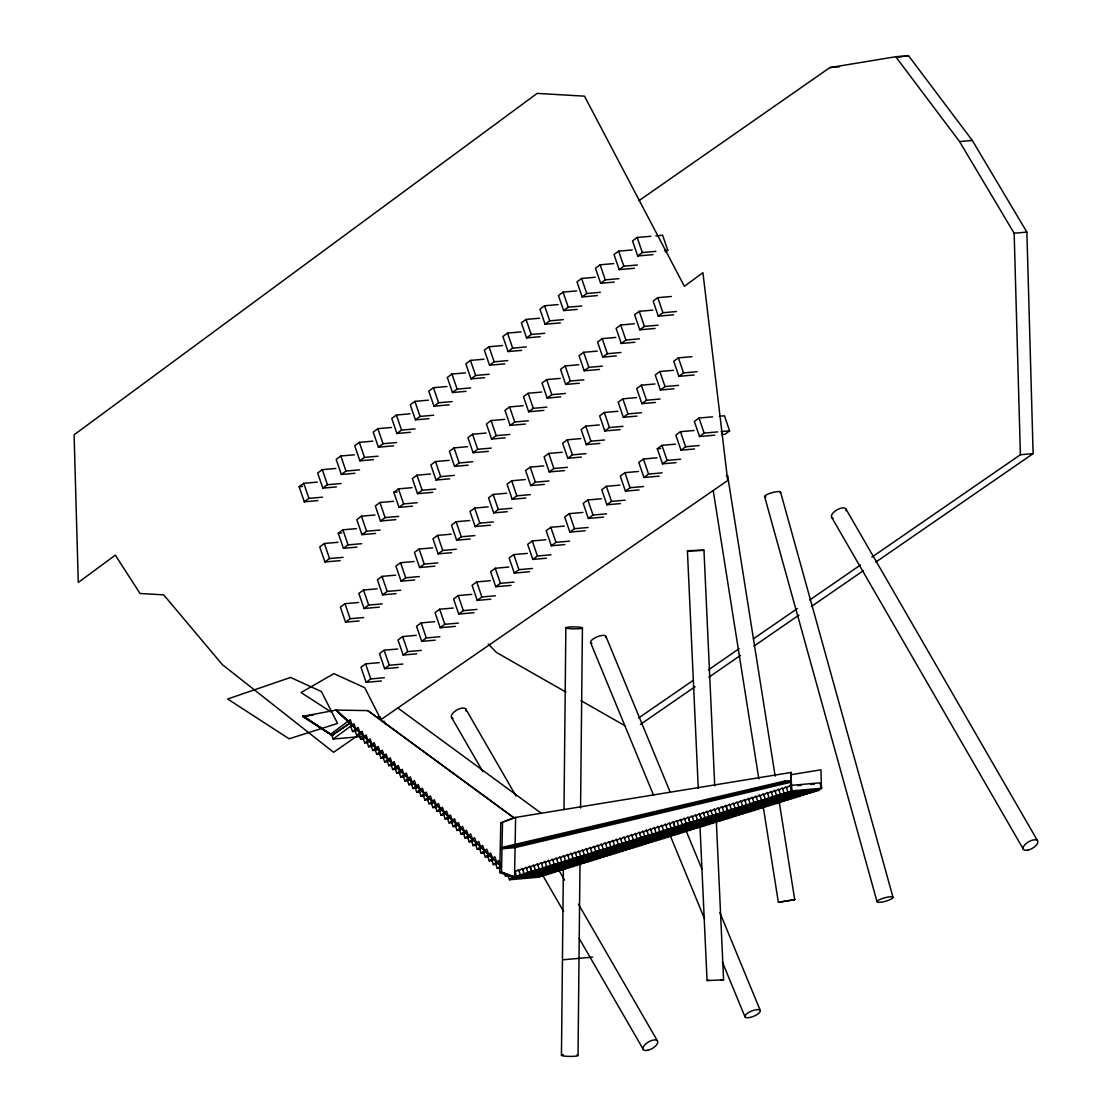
<?xml version="1.0" encoding="UTF-8"?>
<svg xmlns="http://www.w3.org/2000/svg" width="1112" height="1112" viewBox="0 0 1112 1112"><rect width="100%" height="100%" fill="white"/><g stroke="black" fill="none" stroke-linecap="round" stroke-linejoin="round"><path stroke-width="1.5" d="M561.449 1055.33L563.381 868.389M563.992 809.536L565.855 627.78M578.018 1055.51L579.991 863.371M580.561 807.979L582.424 627.96A8.284 0.973 0.6 0 0 570.039 626.987A8.284 0.973 0.6 0 0 569.956 628.669A8.284 0.973 0.6 0 0 582.424 627.96M514.55 876.784L515.62 817.431L500.789 822.922L499.733 872.559L512.799 877.34L514.55 876.784L501.484 872.003L499.733 872.559M501.484 872.003L502.541 822.366M514.731 846.315L502.012 847.441L784.933 780.985L790.896 780.888L790.868 782.236L784.905 782.334L501.985 848.79L514.703 847.678L514.731 846.315L784.155 782.487M784.905 782.334L784.933 780.985M726.483 475.714L727.665 475.88L726.636 476.395M778.358 902.291L794.719 899.691L778.358 902.291L763.152 806.2M317.879 500.595L304.299 501.79L299.142 486.722L303.771 483.303L317.351 482.108M335.88 468.458L322.299 469.653L317.657 473.059L322.814 488.126L336.394 486.931M354.394 454.794L340.814 455.989L336.185 459.409L341.342 474.476L354.923 473.281M372.923 441.144L359.343 442.34L354.714 445.745L359.871 460.813L373.437 459.617M391.438 427.481L377.872 428.676L373.229 432.095L378.386 447.163L393.662 445.815M409.967 413.831L396.386 415.026L391.758 418.432L396.914 433.499L410.481 432.304M428.481 400.167L414.915 401.362L410.272 404.782L415.429 419.849L429.01 418.654M447.01 386.517L433.43 387.713L428.801 391.118L433.958 406.186L449.22 404.837M465.525 372.854L451.958 374.049L447.316 377.468L452.473 392.536L466.053 391.341M484.054 359.204L470.473 360.399L465.845 363.805L471.002 378.872L484.568 377.677M502.568 345.54L489.002 346.735L484.359 350.155L489.516 365.222L504.792 363.874M521.097 331.89L507.517 333.086L502.888 336.491L508.045 351.559L521.611 350.363M539.612 318.227L526.045 319.422L521.403 322.841L526.56 337.909L540.14 336.714M558.141 304.577L544.56 305.772L539.932 309.178L545.088 324.245L560.351 322.897M576.655 290.913L563.089 292.108L558.446 295.528L563.603 310.595L577.184 309.4M595.184 277.263L581.604 278.459L576.975 281.864L582.132 296.932L597.394 295.584M613.699 263.6L600.132 264.795L595.49 268.214L600.647 283.282L614.227 282.087M632.228 249.95L618.647 251.145L614.019 254.551L619.175 269.618L634.438 268.27M650.742 236.286L637.176 237.481L632.533 240.901L637.69 255.968L652.966 254.62M304.299 501.79L308.927 498.371L322.508 497.175M322.814 488.126L327.456 484.707L341.036 483.512M341.342 474.476L345.971 471.057L359.551 469.862M359.871 460.813L364.5 457.393L378.08 456.198M378.386 447.163L383.028 443.744L396.595 442.548M396.914 433.499L401.543 430.08L415.123 428.885M415.429 419.849L420.072 416.43L433.638 415.235M433.958 406.186L438.587 402.766L452.167 401.571M452.473 392.536L457.115 389.117L470.682 387.921M471.002 378.872L475.63 375.453L489.21 374.257M489.516 365.222L494.159 361.803L507.725 360.608M508.045 351.559L512.674 348.139L526.254 346.944M526.56 337.909L531.202 334.49L544.769 333.294M545.088 324.245L549.717 320.826L563.298 319.63M563.603 310.595L568.246 307.176L581.812 305.981M582.132 296.932L586.761 293.512L600.341 292.317M600.647 283.282L605.289 279.863L618.856 278.667M619.175 269.618L623.804 266.199L637.385 265.003M637.69 255.968L642.333 252.549L655.899 251.354M665.462 252.007L667.784 250.297L662.627 235.244L655.844 235.841M337.951 542.295L324.384 543.49L319.742 546.909L324.899 561.963L340.175 560.629M356.994 547.118L343.427 548.313L338.27 533.246L342.899 529.826L356.479 528.631M374.994 514.981L361.428 516.177L356.785 519.596L361.942 534.65L375.522 533.454M393.523 501.317L379.943 502.513L375.314 505.932L380.471 521L395.747 519.651M412.566 506.141L398.986 507.336L393.829 492.282L398.471 488.863L412.052 487.668M430.566 474.004L416.986 475.199L412.357 478.619L417.514 493.686L432.79 492.338M449.095 460.354L435.515 461.549L430.872 464.969L436.029 480.023L449.609 478.827M467.61 446.69L454.03 447.886L449.401 451.305L454.558 466.373L468.138 465.177M486.139 433.041L472.558 434.236L467.93 437.655L473.087 452.709L488.349 451.375M504.653 419.377L491.087 420.572L486.444 423.992L491.601 439.059L505.182 437.864M523.182 405.727L509.602 406.922L504.973 410.342L510.13 425.396L525.392 424.061M541.697 392.063L528.13 393.259L523.488 396.678L528.645 411.746L543.921 410.397M560.226 378.414L546.645 379.609L542.017 383.028L547.173 398.082L560.74 396.887M578.74 364.75L565.174 365.945L560.531 369.365L565.688 384.432L579.269 383.237M597.269 351.1L583.689 352.295L579.06 355.715L584.217 370.769L599.479 369.434M615.784 337.436L602.217 338.632L597.575 342.051L602.732 357.119L616.312 355.923M634.313 323.787L620.732 324.982L616.104 328.401L621.26 343.455L634.827 342.26M652.827 310.123L639.261 311.318L634.618 314.738L639.775 329.805L655.051 328.457M671.356 296.473L657.776 297.668L653.147 301.088L658.304 316.142L673.566 314.807M324.899 561.963L329.541 558.544L343.108 557.348M343.427 548.313L348.056 544.894L361.636 543.698M361.942 534.65L366.585 531.23L380.151 530.035M380.471 521L385.099 517.58L398.68 516.385M398.986 507.336L403.628 503.917L417.208 502.721M417.514 493.686L422.143 490.267L435.723 489.072M436.029 480.023L440.672 476.603L454.252 475.408M454.558 466.373L459.187 462.953L472.767 461.758M473.087 452.709L477.715 449.29L491.295 448.094M491.601 439.059L496.244 435.64L509.81 434.445M510.13 425.396L514.759 421.976L528.339 420.781M528.645 411.746L533.287 408.326L546.854 407.131M547.173 398.082L551.802 394.663L565.382 393.467M565.688 384.432L570.331 381.013L583.897 379.817M584.217 370.769L588.846 367.349L602.426 366.154M602.732 357.119L607.374 353.699L620.941 352.504M621.26 343.455L625.889 340.036L639.469 338.84M639.775 329.805L644.418 326.386L657.984 325.19M658.304 316.142L662.933 312.722L676.513 311.527M358.564 602.482L344.984 603.677L340.355 607.082L345.512 622.15L359.079 620.955M377.079 588.818L363.513 590.013L358.87 593.433L364.027 608.5L379.303 607.152M395.608 575.168L382.028 576.363L377.399 579.769L382.556 594.837L396.122 593.641M414.123 561.504L400.556 562.7L395.914 566.119L401.071 581.187L414.651 579.991M432.651 547.855L419.071 549.05L414.442 552.455L419.599 567.523L434.875 566.175M451.166 534.191L437.6 535.386L432.957 538.806L438.114 553.873L451.694 552.678M469.695 520.541L456.115 521.736L451.486 525.142L456.643 540.21L470.209 539.014M488.21 506.877L474.643 508.073L470.001 511.492L475.158 526.56L490.434 525.212M506.738 493.228L493.158 494.423L488.529 497.828L493.686 512.896L507.267 511.701M525.267 479.564L511.687 480.759L507.044 484.179L512.201 499.246L525.781 498.051M543.782 465.914L530.202 467.109L525.573 470.515L530.73 485.583L544.31 484.387M562.311 452.25L548.73 453.446L544.088 456.865L549.245 471.933L564.521 470.584M580.825 438.601L567.245 439.796L562.616 443.202L567.773 458.269L581.354 457.074M599.354 424.937L585.774 426.132L581.145 429.552L586.302 444.619L599.868 443.424M617.869 411.287L604.303 412.482L599.66 415.888L604.817 430.956L620.093 429.607M636.398 397.623L622.817 398.819L618.189 402.238L623.345 417.306L636.912 416.11M654.912 383.974L641.346 385.169L636.703 388.575L641.86 403.642L655.441 402.447M673.441 370.31L659.861 371.505L655.232 374.925L660.389 389.992L673.955 388.797M691.956 356.66L678.389 357.855L673.747 361.261L678.904 376.329L694.18 374.98M345.512 622.15L350.141 618.731L363.721 617.535M364.027 608.5L368.67 605.081L382.236 603.885M382.556 594.837L387.185 591.417L400.765 590.222M401.071 581.187L405.713 577.767L419.28 576.572M419.599 567.523L424.228 564.104L437.808 562.908M438.114 553.873L442.757 550.454L456.323 549.258M456.643 540.21L461.272 536.79L474.852 535.595M475.158 526.56L479.8 523.14L493.367 521.945M493.686 512.896L498.315 509.477L511.895 508.281M512.201 499.246L516.844 495.827L530.424 494.632M530.73 485.583L535.358 482.163L548.939 480.968M549.245 471.933L553.887 468.513L567.467 467.318M567.773 458.269L572.402 454.85L585.982 453.654M586.302 444.619L590.931 441.2L604.511 440.005M604.817 430.956L609.459 427.536L623.026 426.341M623.345 417.306L627.974 413.886L641.554 412.691M641.86 403.642L646.503 400.223L660.069 399.027M660.389 389.992L665.018 386.573L678.598 385.377M678.904 376.329L683.546 372.909L697.113 371.714M379.164 662.655L365.598 663.85L360.955 667.269L366.112 682.337L381.388 680.989M397.693 649.005L384.113 650.2L379.484 653.62L384.641 668.673L398.207 667.478M416.208 635.341L402.641 636.537L397.999 639.956L403.156 655.024L416.736 653.828M434.736 621.691L421.156 622.887L416.527 626.306L421.684 641.36L435.251 640.164M453.251 608.028L439.685 609.223L435.042 612.642L440.199 627.71L455.475 626.362M471.78 594.378L458.2 595.573L453.571 598.993L458.728 614.046L473.99 612.712M490.295 580.714L476.728 581.91L472.086 585.329L477.243 600.397L490.823 599.201M508.823 567.064L495.243 568.26L490.614 571.679L495.771 586.733L511.033 585.398M527.338 553.401L513.772 554.596L509.129 558.015L514.286 573.083L529.562 571.735M545.867 539.751L532.287 540.946L527.658 544.366L532.815 559.419L546.381 558.224M564.382 526.087L550.815 527.283L546.173 530.702L551.33 545.77L564.91 544.574M582.91 512.437L569.33 513.633L564.701 517.052L569.858 532.106L585.134 530.771M601.425 498.774L587.859 499.969L583.216 503.388L588.373 518.456L603.649 517.108M619.954 485.124L606.374 486.319L601.745 489.739L606.902 504.792L620.482 503.597M638.483 471.46L624.902 472.656L620.26 476.075L625.417 491.143L638.997 489.947M656.997 457.81L643.417 459.006L638.788 462.425L643.945 477.479L659.221 476.144M676.04 462.634L662.46 463.829L657.303 448.762L661.946 445.342L675.526 444.147M694.041 430.497L680.461 431.692L675.832 435.112L680.989 450.165L694.569 448.97M712.57 416.833L698.989 418.029L694.361 421.448L699.517 436.516L714.78 435.167M350.238 723.106L336.019 710.068L350.238 723.106L332.001 735.366L302.742 716.364L313.209 715.127M366.112 682.337L370.755 678.918L384.321 677.722M384.641 668.673L389.269 665.254L402.85 664.059M403.156 655.024L407.798 651.604L421.365 650.409M421.684 641.36L426.313 637.94L439.893 636.745M440.199 627.71L444.842 624.291L458.408 623.095M458.728 614.046L463.356 610.627L476.937 609.432M477.243 600.397L481.885 596.977L495.452 595.782M495.771 586.733L500.4 583.313L513.98 582.118M514.286 573.083L518.929 569.664L532.495 568.468M532.815 559.419L537.443 556L551.024 554.805M551.33 545.77L555.972 542.35L569.539 541.155M569.858 532.106L574.487 528.687L588.067 527.491M588.373 518.456L593.016 515.037L606.582 513.841M606.902 504.792L611.53 501.373L625.111 500.178M625.417 491.143L630.059 487.723L643.639 486.528M643.945 477.479L648.574 474.059L662.154 472.864M662.46 463.829L667.103 460.41L680.683 459.214M680.989 450.165L685.617 446.746L699.198 445.551M699.517 436.516L704.146 433.096L717.726 431.901M719.353 416.235L724.44 415.791L729.597 430.858L724.968 434.264L721.563 434.57M352.143 725.052L350.294 719.659L331.334 733.628L333.183 739.035L354.019 723.676L355.868 729.083M350.697 726.136L352.546 731.529L358.133 727.429L359.982 732.822M354.811 729.875L356.66 735.282L362.067 731.293L363.916 736.7M358.731 733.753L360.58 739.146L366.168 735.032L368.016 740.439M362.846 737.492L364.694 742.885L370.101 738.91L371.95 744.317M366.779 741.356L368.628 746.764L374.202 742.649L376.065 748.056M370.88 745.109L372.728 750.503L378.219 746.458L380.068 751.865M374.897 748.904L376.746 754.311L382.333 750.197L384.182 755.604M379.011 752.657L380.86 758.05L386.142 754.089L387.991 759.482M382.82 756.535L384.669 761.942L390.256 757.828L392.105 763.235M386.934 760.274L388.783 765.682L394.19 761.692L396.039 767.099M390.854 764.152L392.703 769.56L398.291 765.445L400.139 770.838M394.968 767.892L396.817 773.299L402.224 769.309L404.073 774.716M398.902 771.77L400.751 777.163L406.325 773.048L408.187 778.456M403.003 775.509L404.851 780.916L410.342 776.857L412.191 782.264M407.02 779.317L408.868 784.711L414.456 780.61L416.305 786.003M411.134 783.057L412.983 788.464L418.293 784.544L420.141 789.937M414.971 786.99L416.819 792.397L422.407 788.283L424.256 793.69M419.085 790.729L420.934 796.136L426.327 792.147L428.176 797.554M423.005 794.607L424.853 800.014L430.441 795.9L432.29 801.293M427.119 798.346L428.968 803.754L434.375 799.764L436.224 805.171M431.039 802.225L432.888 807.618L438.475 803.503L440.324 808.91M435.153 805.964L437.002 811.371L442.493 807.312L444.341 812.719M439.17 809.772L441.019 815.165L446.607 811.065L448.456 816.458M443.285 813.511L445.134 818.918L450.443 814.999L452.292 820.392M447.121 817.445L448.97 822.852L454.558 818.738L456.406 824.145M451.222 821.184L453.084 826.591L458.478 822.602L460.326 828.009M455.155 825.062L457.004 830.469L462.592 826.355L464.441 831.748M459.27 828.801L461.119 834.208L466.512 830.219L468.374 835.626M463.19 832.679L465.038 838.073L470.626 833.958L472.475 839.365M467.304 836.419L469.153 841.826L474.643 837.767L476.492 843.174M471.321 840.227L473.17 845.62L478.758 841.52L480.606 846.913M475.436 843.966L477.284 849.373L482.677 845.384L484.526 850.791M479.355 847.831L481.204 853.238L486.792 849.123L488.641 854.53M483.47 851.583L485.318 856.977L490.712 853.001L492.574 858.408M487.39 855.448L489.238 860.855L494.826 856.74L496.675 862.147M491.504 859.187L493.353 864.594L498.76 860.618L500.608 866.012L497.286 868.472L495.424 863.065M504.487 873.309L505.404 876.02L507.628 874.379L509.518 879.759L539.473 877.118L542.795 874.671L536.137 875.255M515.19 872.03L518.512 869.57L520.805 876.256L550.76 873.629L554.082 871.169M518.957 870.863L522.279 868.402L524.6 875.088L554.554 872.447L557.876 870.001M522.751 869.681L526.073 867.235L528.367 873.921L558.321 871.28L561.643 868.833M509.518 879.759L512.84 877.312M526.518 868.514L529.84 866.067L531.689 871.461L528.367 873.921M512.354 875.895L513.271 878.591L516.593 876.145L521.597 875.7M514.745 870.738L517.038 877.424L520.36 874.977L525.35 874.532M534.052 866.178L537.374 863.732L539.668 870.418L569.622 867.777L572.944 865.331M520.805 876.256L524.127 873.81L529.117 873.365M537.819 865.011L541.141 862.564L543.434 869.25L573.389 866.609L575.599 864.969M524.6 875.088L527.922 872.628L532.912 872.197M541.586 863.843L544.908 861.397L547.201 868.083L577.156 865.442L580.478 862.995M545.353 862.676L548.675 860.229L550.968 866.915L580.909 864.274L584.245 861.828M569.177 866.498L565.855 868.945L535.901 871.586L533.621 864.9L530.285 867.346L532.148 872.753L535.47 870.293L550.44 868.972M549.106 861.508L552.442 859.062L554.735 865.748L584.69 863.107L588.012 860.66M535.901 871.586L539.223 869.125L552.539 867.958M552.886 860.341L556.208 857.894L558.502 864.58L588.457 861.939L591.779 859.493M539.668 870.418L542.99 867.958L556.306 866.79M556.653 859.173L559.975 856.726L562.269 863.412L592.223 860.771L595.545 858.325L592.209 858.617M543.434 869.25L546.756 866.79L560.073 865.622M560.42 858.005L563.742 855.559L566.05 862.245L596.004 859.604L599.326 857.157L595.99 857.449M547.201 868.083L550.523 865.636L562.172 864.608M564.201 856.838L567.523 854.391L569.83 861.063L599.785 858.436L603.107 855.976L598.117 856.421M550.968 866.915L554.29 864.469L565.938 863.44M567.982 855.67L571.304 853.21L573.611 859.896L603.566 857.255L606.888 854.808L601.898 855.239M554.735 865.748L558.057 863.301L568.037 862.412M571.763 854.489L575.099 852.042L577.364 858.728L607.319 856.101L610.655 853.641L605.651 854.086M558.502 864.58L561.824 862.134L571.804 861.244M575.516 853.335L578.852 850.875L581.131 857.574L611.086 854.933L614.408 852.473L607.75 853.057M562.269 863.412L565.591 860.966L575.571 860.076M579.282 852.167L582.605 849.707L584.884 856.407L614.839 853.766L618.175 851.306L611.517 851.903M566.05 862.245L569.372 859.784L577.684 859.062M583.035 851L586.371 848.553L588.651 855.239L618.606 852.598L621.928 850.152L613.615 850.875M569.83 861.063L573.153 858.617L581.479 857.88M586.802 849.832L590.138 847.386L592.46 854.058L622.4 851.417L625.736 848.97L617.41 849.707M573.611 859.896L576.947 857.449L583.591 856.852M590.597 848.651L593.933 846.204L596.268 852.876L626.223 850.235L629.559 847.789M565.424 867.652L562.088 870.112L532.148 872.753M577.364 858.728L580.7 856.282L587.358 855.698M594.42 847.469L597.756 845.023L600.021 851.709L629.976 849.082L633.298 846.621M581.131 857.574L584.453 855.114L591.111 854.53M598.173 846.315L601.495 843.855L603.76 850.555L633.715 847.914L637.051 845.467M584.884 856.407L588.22 853.947L594.878 853.363M601.912 845.148L605.248 842.701L607.527 849.387L637.468 846.746L640.804 844.3M588.651 855.239L591.987 852.779L596.977 852.348M605.665 843.98L609.001 841.534L611.266 848.234L641.221 845.593L644.557 843.132M592.46 854.058L595.782 851.611L600.772 851.166M609.418 842.827L612.754 840.366L615.047 847.052L645.002 844.425L648.324 841.965M596.268 852.876L599.604 850.416L604.594 849.985M613.198 841.659L616.521 839.199L618.814 845.884L648.769 843.257L650.979 841.617M600.021 851.709L603.343 849.262L608.333 848.817M616.965 840.491L620.287 838.031L622.581 844.731L652.522 842.09L654.746 840.45M603.76 850.555L607.096 848.095L622.067 846.788M620.718 839.324L624.054 836.863L626.348 843.563L656.302 840.922L659.625 838.462M607.527 849.387L610.849 846.941L625.82 845.62M624.499 838.156L627.821 835.696L630.129 842.382L660.069 839.741L663.405 837.294M611.266 848.234L614.602 845.773L627.905 844.606M628.28 836.988L631.602 834.528L633.882 841.228L663.836 838.587L667.158 836.127L663.836 836.419M615.047 847.052L618.369 844.606L631.685 843.438M632.033 835.821L635.355 833.361L637.649 840.06L667.603 837.419L670.925 834.959L667.603 835.251M618.814 845.884L622.136 843.438L633.784 842.409M635.8 834.653L639.122 832.193L641.415 838.879L671.37 836.252L674.692 833.791L671.37 834.083M622.581 844.731L625.903 842.27L637.551 841.242M639.567 833.486L642.889 831.025L645.182 837.725L675.137 835.084L678.459 832.624L675.137 832.916M626.348 843.563L629.67 841.103L641.318 840.074M643.334 832.318L646.656 829.872L648.949 836.558L678.89 833.917L682.226 831.456L677.236 831.901M630.129 842.382L633.451 839.935L643.431 839.06M647.101 831.15L650.423 828.704L652.716 835.39L682.671 832.749L685.993 830.289L679.335 830.886M633.882 841.228L637.204 838.768L647.198 837.892M650.867 829.983L654.19 827.536L656.483 834.222L686.438 831.581L689.76 829.121L683.102 829.719M637.649 840.06L640.971 837.6L650.965 836.724M654.634 828.815L657.957 826.369L660.25 833.055L690.204 830.414L693.527 827.953L686.868 828.551M641.415 838.879L644.738 836.432L653.064 835.696M658.401 827.648L661.723 825.201L664.031 831.873L693.985 829.246L697.307 826.786L690.649 827.37M645.182 837.725L648.505 835.265L656.831 834.528M662.182 826.48L665.504 824.02L667.812 830.706L697.766 828.065L701.088 825.618L692.776 826.355M648.949 836.558L652.271 834.097L658.929 833.513M665.963 825.299L669.285 822.852L671.592 829.538L701.547 826.897L704.883 824.437M652.716 835.39L656.038 832.93L662.696 832.346M669.744 824.131L673.08 821.685L674.928 827.078L671.592 829.538M656.483 834.222L659.805 831.762L666.463 831.178M660.25 833.055L663.572 830.594L668.562 830.164M677.264 821.796L680.586 819.349L682.879 826.035L712.82 823.394L716.156 820.948M664.031 831.873L667.353 829.427L674.011 828.843M681.017 820.642L684.353 818.182L686.632 824.868L716.587 822.241L719.923 819.78M667.812 830.706L671.134 828.259L676.138 827.814M684.783 819.474L688.12 817.014L689.968 822.421L686.632 824.868M712.389 822.115L709.067 824.562L679.112 827.203L676.833 820.517L673.497 822.963L675.359 828.37L678.681 825.924L683.672 825.479M692.359 817.125L695.681 814.665L697.947 821.365L727.901 818.724L730.125 817.098M679.112 827.203L682.434 824.756L687.424 824.312M696.098 815.958L699.434 813.511L701.283 818.918L697.947 821.365M682.879 826.035L686.201 823.589L701.172 822.268M703.604 813.636L706.926 811.19L709.206 817.876L739.16 815.235L742.482 812.789M726.372 818.251L724.162 819.891L694.208 822.532L691.914 815.847L688.592 818.293L690.441 823.7L693.763 821.24L707.079 820.072M707.357 812.483L710.679 810.022L712.987 816.708L742.941 814.067L746.263 811.621L742.927 811.913M694.208 822.532L697.53 820.072L709.178 819.044M711.138 811.301L714.46 808.855L716.753 815.541L746.694 812.9L750.03 810.453L746.694 810.745M714.891 810.134L718.227 807.687L720.506 814.373L750.461 811.732L753.783 809.286L750.461 809.578M738.729 813.956L735.407 816.403L705.453 819.044L703.173 812.344L699.851 814.804L701.7 820.211L705.022 817.751L716.67 816.722M718.658 808.98L721.98 806.52L724.273 813.206L754.228 810.565L757.564 808.118L752.56 808.563M705.453 819.044L708.775 816.583L718.769 815.708M722.425 807.812L725.761 805.352L727.609 810.759L724.273 813.206M709.206 817.876L712.528 815.43L722.522 814.554M712.987 816.708L716.309 814.262L726.289 813.372M729.972 805.477L733.294 803.017L735.588 809.703L765.542 807.062L768.865 804.615L762.207 805.199M716.753 815.541L720.076 813.094L728.388 812.358M733.739 804.31L737.061 801.849L739.355 808.535L769.309 805.894L772.631 803.448L765.973 804.032M720.506 814.373L723.829 811.927L732.155 811.19M708.636 823.283L705.3 825.729L675.359 828.37M737.506 803.128L740.828 800.682L743.122 807.368L773.062 804.727L776.398 802.28L769.74 802.864M741.259 801.974L744.595 799.514L746.875 806.2L776.829 803.573L780.151 801.113M758.44 806.367L765.098 805.783L761.776 808.229L731.821 810.87L729.528 804.184L726.206 806.631L728.054 812.038L731.376 809.592L738.034 808.994M745.026 800.807L748.348 798.346L750.642 805.032L780.596 802.405L783.932 799.945M731.821 810.87L735.143 808.424L741.801 807.84M748.793 799.639L752.129 797.179L754.409 803.865L784.363 801.238L787.699 798.777M723.717 818.599L720.381 821.059L690.441 823.7M735.588 809.703L738.91 807.256L743.9 806.812M752.56 798.472L755.896 796.011L758.189 802.697L788.13 800.07L791.466 797.61M739.355 808.535L742.677 806.089L747.667 805.644M756.327 797.304L759.663 794.844L761.956 801.53L791.911 798.889L795.247 796.442M743.122 807.368L746.444 804.921L753.102 804.337M760.108 796.122L763.444 793.676L765.751 800.362L795.706 797.721L799.028 795.275M746.875 806.2L750.211 803.754L755.201 803.309M733.864 815.93L731.654 817.57L701.7 820.211M763.902 794.955L767.224 792.508L769.532 799.181L799.486 796.553L801.696 794.913M750.642 805.032L753.978 802.586L758.968 802.141M767.683 793.787L771.005 791.327L773.285 798.027L803.239 795.386L806.561 792.926M754.409 803.865L757.745 801.418L762.735 800.974M771.436 792.62L774.758 790.173L777.052 796.859L806.992 794.218L810.328 791.772M758.189 802.697L761.511 800.251L776.482 798.93M775.203 791.452L778.525 789.006L780.805 795.692L810.759 793.051L814.081 790.604M761.956 801.53L765.292 799.083L778.595 797.902M778.956 790.284L782.278 787.838L784.572 794.524L814.526 791.883L817.848 789.437L787.894 792.078L784.572 794.524M765.751 800.362L769.073 797.902L782.389 796.734M782.723 789.117L786.045 786.671L788.366 793.342L818.321 790.715L821.643 788.255L819.794 782.848L789.84 785.489L786.518 787.949M769.532 799.181L772.854 796.734L784.502 795.706M773.285 798.027L776.607 795.567L788.255 794.538M777.052 796.859L780.374 794.399L792.022 793.384M780.805 795.692L784.127 793.245L794.121 792.356M788.366 793.342L791.702 790.896L790.979 772.451L791.508 790.91L821.643 788.255M638.955 200.674L829.858 67.596L895.716 56.726L908.448 55.6L972.291 140.432L1026.876 232.102L1033.117 453.627L875.756 562.13M332.001 735.366L349.738 723.147M356.424 736.519L333.572 752.282L222.386 664.656L163.7 594.864L140.029 593.488L115.314 555.166L78.271 582.48L74.101 434.806L537.152 93.394L584.495 96.16L684.394 286.326L702.923 272.662L727.693 480.523L380.693 719.784M638.594 717.991L693.401 680.21M708.386 669.869L739.091 648.699M753.366 638.858L797.332 608.542M809.661 600.049L860.466 565.021M871.891 557.14L1020.399 454.738L1033.117 453.627M640.442 724.385L695.111 686.674M708.803 677.25L740.397 655.454M753.964 646.114L798.944 615.089M811.426 606.471L863.44 570.623M698.266 788.311L687.424 551.01L689.384 550.648L703.965 550.259L714.724 785.837M700.004 826.424L707.051 980.576L709.011 980.214M716.309 820.475L723.592 979.825L707.051 980.576M500.789 822.922L513.883 817.723M570.553 866.026L606.86 854.767M610.168 853.752L618.411 851.194M644.835 843.007L686.104 830.219M692.707 828.176L697.655 826.633M714.154 821.518L765.334 805.672M775.231 802.6L780.193 801.057M796.692 795.942L821.462 788.269L820.934 769.81L791.855 774.564M787.532 781.694L790.896 780.888M514.703 847.678L790.868 782.236M303.201 716.017L332.669 735.727L302.742 716.364L336.519 710.012M898.315 57.268L902.958 56.503M905.071 56.156L908.448 55.6M513.8 817.723L367.85 710.624L513.8 817.723L791.341 772.423M829.858 67.596L839.393 66.762M895.716 56.726L959.559 141.558L972.291 140.432M664.392 250.603L667.784 250.297M959.559 141.558L1014.144 233.228L1026.876 232.102M721.118 431.595L729.597 430.858M657.303 448.762L660.709 448.47M299.142 486.722L302.534 486.417M393.829 492.282L397.234 491.977M338.27 533.246L341.662 532.954M302.742 716.364L307.746 715.919M376.912 717.309L380.248 717.018L381.625 721.062M352.546 731.529L355.882 731.237M356.66 735.282L359.982 734.99M333.183 739.035L361.469 736.533M360.58 739.146L363.916 738.854M364.694 742.885L368.03 742.594M368.628 746.764L371.95 746.472M372.728 750.503L376.065 750.211M376.746 754.311L380.082 754.019M380.86 758.05L384.182 757.758M384.669 761.942L388.005 761.65M388.783 765.682L392.105 765.39M392.703 769.56L396.039 769.254M396.817 773.299L400.139 773.007M400.751 777.163L404.073 776.871M404.851 780.916L408.187 780.61M408.868 784.711L412.204 784.419M412.983 788.464L416.305 788.172M416.819 792.397L420.141 792.105M420.934 796.136L424.256 795.844M424.853 800.014L428.19 799.709M428.968 803.754L432.29 803.462M432.888 807.618L436.224 807.326M437.002 811.371L440.338 811.065M441.019 815.165L444.341 814.874M797.693 785.642L801.029 785.35M811.009 784.474L814.332 784.182M445.134 818.918L448.456 818.627M448.97 822.852L452.292 822.56M800.779 791.772L807.423 791.188M797.012 792.939L803.67 792.356M793.259 794.107L801.571 793.37M789.506 795.261L797.818 794.538M787.379 796.289L794.037 795.706M453.084 826.591L456.406 826.299M785.253 797.318L791.911 796.734M781.472 798.486L788.13 797.902M766.057 800.682L772.715 800.098M777.705 799.653L786.031 798.93M762.29 801.849L768.948 801.265M773.938 800.821L782.264 800.098M758.523 803.017L766.849 802.294M771.839 801.849L778.497 801.265M457.004 830.469L460.326 830.164M756.424 804.046L763.082 803.448M752.657 805.213L760.983 804.476M750.558 806.228L757.216 805.644M746.791 807.395L753.449 806.812M743.038 808.563L751.351 807.826M756.341 807.381L761.331 806.951L758.009 809.397L728.054 812.038M461.119 834.208L464.441 833.917M727.609 810.759L735.922 810.022M739.258 809.731L747.57 808.994M737.145 810.745L745.471 810.022M733.392 811.913L741.704 811.19M731.279 812.942L737.937 812.358M727.512 814.109L735.824 813.372M465.038 838.073L468.374 837.781M723.759 815.277L732.071 814.54M721.66 816.291L728.318 815.708M701.283 818.918L712.931 817.89M717.921 817.445L726.233 816.722M714.168 818.613L722.494 817.876M712.069 819.627L718.727 819.044M469.153 841.826L472.475 841.534M689.968 822.421L703.27 821.254M708.274 820.809L716.587 820.072M706.162 821.824L712.82 821.24M690.76 824.02L697.419 823.436M702.409 822.991L710.721 822.254M686.994 825.187L693.652 824.604M698.642 824.159L706.968 823.422M674.928 827.078L679.918 826.647M683.241 826.355L691.567 825.618M694.889 825.326L703.215 824.59M473.17 845.62L476.492 845.328M679.46 827.523L687.786 826.786M677.333 828.551L685.659 827.814M675.22 829.566L681.878 828.982M671.453 830.733L678.111 830.15M667.687 831.901L676.013 831.178M477.284 849.373L480.606 849.082M663.92 833.069L672.232 832.346M661.821 834.097L668.479 833.513M658.054 835.265L666.38 834.528M655.955 836.28L662.613 835.696M652.188 837.447L660.5 836.711M481.204 853.238L484.54 852.946M648.421 838.615L656.747 837.878M646.308 839.643L652.966 839.046M642.541 840.811L650.867 840.074M640.442 841.826L647.101 841.242M636.676 842.993L643.334 842.409M485.318 856.977L488.641 856.685M632.909 844.161L641.221 843.424M629.156 845.328L637.468 844.592M627.057 846.343L635.383 845.606M611.669 848.525L618.314 847.942M624.972 847.358L631.63 846.774M607.917 849.693L616.243 848.956M621.233 848.512L627.891 847.928M489.238 860.855L492.574 860.563M604.094 850.875L612.42 850.138M601.967 851.903L610.279 851.166M598.2 853.071L606.526 852.334M596.101 854.086L602.76 853.502M592.348 855.253L600.661 854.516M493.353 864.594L496.675 864.302M588.595 856.421L596.908 855.684M586.469 857.449L593.127 856.852M582.688 858.617L591 857.88M580.561 859.645L587.219 859.062M576.794 860.813L585.12 860.076M497.286 868.472L500.608 868.18M573.027 861.981L581.354 861.244M570.929 862.995L577.587 862.412M567.162 864.163L575.488 863.426M565.063 865.178L571.721 864.594M561.296 866.345L567.954 865.761M557.529 867.513L565.855 866.79M553.776 868.681L562.088 867.958M531.689 871.461L546.659 870.154M551.663 869.709L559.975 868.972M536.248 871.905L542.906 871.308M549.55 870.724L556.208 870.14M532.453 873.073L540.766 872.35M545.756 871.905L552.414 871.322M505.404 876.02L508.74 875.728M530.341 874.101L536.999 873.518M541.989 873.073L550.315 872.336L546.993 874.796L517.038 877.424M526.588 875.269L534.9 874.532M538.236 874.24L546.548 873.504L543.226 875.95L513.271 878.591M517.831 876.868L512.535 877.368L791.869 790.882L789.84 785.489M522.821 876.423L531.147 875.7M562.992 959.767L592.585 957.154M720.673 979.644L723.592 979.825M368.211 710.596L335.949 710.082L501.178 866.609M565.952 692.095L496.577 652.535L488.237 644.015M581.034 700.685L624.93 725.719M703.965 550.259L687.424 551.01M331.07 711.958L301.046 692.54L333.906 673.636L364.764 687.73L380.943 719.617M303.242 716.309L332.516 735.324M397.804 707.983L540.96 813.053M336.31 710.054L501.54 866.582M845.801 508.768L1037.496 840.672M831.79 517.511L1023.485 849.429M465.706 708.914L516.024 796.025M558.516 869.626L564.59 880.134M578.462 904.167L657.4 1040.832M451.694 717.671L482.928 771.742M542.767 875.366L563.589 911.423M579.199 938.445L643.389 1049.589M605.929 636.411L670.202 792.203M686.104 830.747L702.019 869.292M719.909 912.66L760.33 1010.641A8.284 2.822 -22.4 0 1 749.418 1017.563A8.284 2.822 -22.4 0 1 748.154 1012.81A8.284 2.822 -22.4 0 1 760.33 1010.641M590.528 642.486L653.495 795.066M670.063 835.209L704.521 918.734M722.411 962.102L744.943 1016.716M637.176 237.481L642.333 252.549M657.776 297.668L662.933 312.722M678.389 357.855L683.546 372.909M698.989 418.029L704.146 433.096M618.647 251.145L623.804 266.199M639.261 311.318L644.418 326.386M659.861 371.505L665.018 386.573M680.461 431.692L685.617 446.746M600.132 264.795L605.289 279.863M620.732 324.982L625.889 340.036M641.346 385.169L646.503 400.223M661.946 445.342L667.103 460.41M581.604 278.459L586.761 293.512M602.217 338.632L607.374 353.699M622.817 398.819L627.974 413.886M643.417 459.006L648.574 474.059M563.089 292.108L568.246 307.176M583.689 352.295L588.846 367.349M604.303 412.482L609.459 427.536M624.902 472.656L630.059 487.723M544.56 305.772L549.717 320.826M565.174 365.945L570.331 381.013M585.774 426.132L590.931 441.2M606.374 486.319L611.53 501.373M526.045 319.422L531.202 334.49M546.645 379.609L551.802 394.663M567.245 439.796L572.402 454.85M587.859 499.969L593.016 515.037M507.517 333.086L512.674 348.139M528.13 393.259L533.287 408.326M548.73 453.446L553.887 468.513M569.33 513.633L574.487 528.687M489.002 346.735L494.159 361.803M509.602 406.922L514.759 421.976M530.202 467.109L535.358 482.163M550.815 527.283L555.972 542.35M470.473 360.399L475.63 375.453M491.087 420.572L496.244 435.64M511.687 480.759L516.844 495.827M532.287 540.946L537.443 556M451.958 374.049L457.115 389.117M472.558 434.236L477.715 449.29M493.158 494.423L498.315 509.477M513.772 554.596L518.929 569.664M433.43 387.713L438.587 402.766M454.03 447.886L459.187 462.953M474.643 508.073L479.8 523.14M495.243 568.26L500.4 583.313M414.915 401.362L420.072 416.43M435.515 461.549L440.672 476.603M456.115 521.736L461.272 536.79M476.728 581.91L481.885 596.977M396.386 415.026L401.543 430.08M416.986 475.199L422.143 490.267M437.6 535.386L442.757 550.454M458.2 595.573L463.356 610.627M377.872 428.676L383.028 443.744M398.471 488.863L403.628 503.917M419.071 549.05L424.228 564.104M439.685 609.223L444.842 624.291M359.343 442.34L364.5 457.393M379.943 502.513L385.099 517.58M400.556 562.7L405.713 577.767M421.156 622.887L426.313 637.94M340.814 455.989L345.971 471.057M361.428 516.177L366.585 531.23M382.028 576.363L387.185 591.417M402.641 636.537L407.798 651.604M322.299 469.653L327.456 484.707M342.899 529.826L348.056 544.894M363.513 590.013L368.67 605.081M384.113 650.2L389.269 665.254M303.771 483.303L308.927 498.371M324.384 543.49L329.541 558.544M344.984 603.677L350.141 618.731M365.598 663.85L370.755 678.918M383.974 721.049L384.905 723.745M780.582 492.185L893.019 897.37A8.284 1.779 -15.5 0 1 881.371 902.166A8.284 1.779 -15.5 0 1 880.718 899.149A8.284 1.779 -15.5 0 1 893.019 897.37M764.611 496.577L877.048 901.749M727.665 475.88L775.161 776.148M779.234 801.891L794.719 899.691M713.209 490.489L758.815 778.747M1014.144 233.228L1020.399 454.738M765.876 497.147A8.284 1.779 -15.5 0 1 771.519 492.838A8.284 1.779 -15.5 0 1 780.235 492.922M452.945 718.422A8.284 3.767 -30 0 1 456.893 709.984A8.284 3.767 -30 0 1 465.984 710.971M576.919 1055.01A8.284 0.973 0.6 0 1 574.654 1056.261A8.284 0.973 0.6 0 1 563.687 1056.025A8.284 0.973 0.6 0 1 563.409 1054.732M833.041 518.261A8.284 3.781 -30 0 1 836.988 509.824A8.284 3.781 -30 0 1 846.079 510.825M591.932 643.445A8.284 2.822 -22.4 0 1 596.838 636.967A8.284 2.822 -22.4 0 1 605.706 637.523M290.538 677.458L227.64 699.003L289.12 738.799L337.561 723.439L321.396 691.539L290.538 677.458M647.754 1050.284A8.284 3.767 -30 0 0 657.72 1041.416A8.284 3.767 -30 0 0 645.711 1043.946A8.284 3.767 -30 0 0 647.754 1050.284M1027.849 850.124A8.284 3.767 -30 0 0 1037.816 841.256A8.284 3.767 -30 0 0 1025.806 843.786A8.284 3.767 -30 0 0 1027.849 850.124"/></g></svg>
